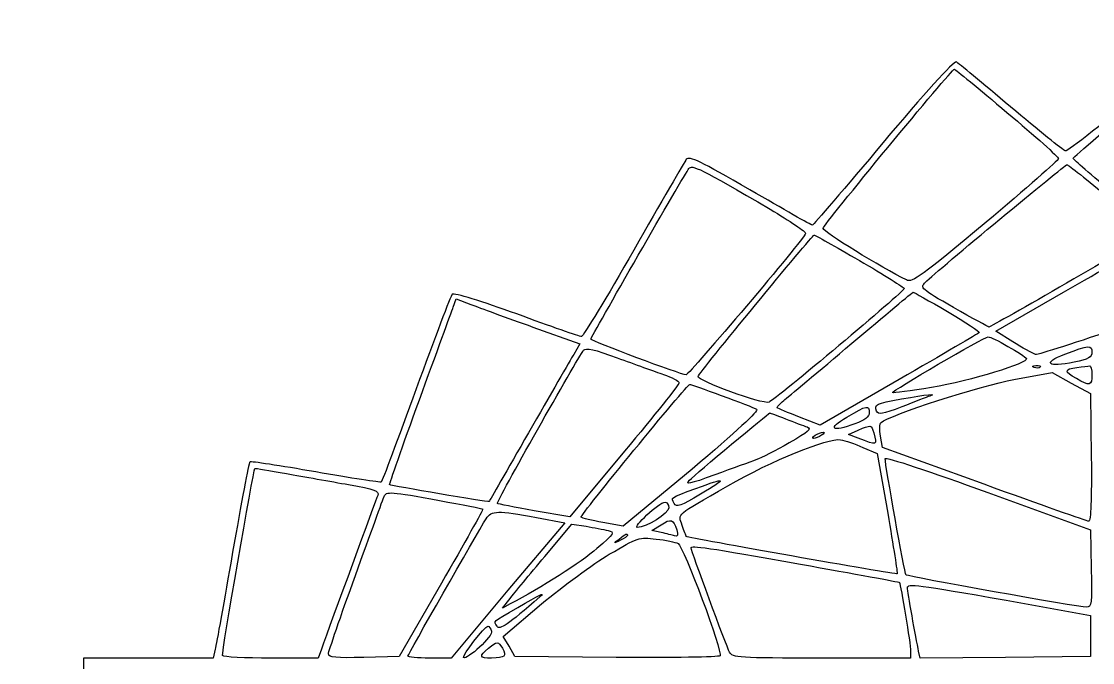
# Model space of a CAD drawing. Extents: x 10 to 239, y 73 to 305.
# Drawn here: x 26.4 to 121.4, y 247.3 to 304.2 of the extents above; entities that cross this region are included whole.
import ezdxf

# ---------------------------------------------------------------- set-up
doc = ezdxf.new("R2010")
doc.units = 0
doc.layers.get('0').update_dxf_attribs({"linetype": 'CONTINUOUS'})

msp = doc.modelspace()

# ---------------------------------------------------------------- linework, layer by layer
at = {"color": 7}
for points in [[(113.820222, 296.093444), (113.820222, 296.093444)], [(92.822889, 287.513889), (92.822889, 287.513889)], [(100.725111, 282.970111), (100.725111, 282.970111)], [(64.685333, 278.821444), (64.967556, 279.583444), (66.265778, 279.075444)], [(114.328222, 275.773444), (112.832444, 276.704778), (118.843778, 280.176111)], [(108.542667, 278.454556), (108.542667, 278.454556)], [(71.769111, 277.071667), (75.917778, 275.575889), (75.381556, 274.644556)], [(71.769111, 277.071667), (71.769111, 277.071667)], [(113.904889, 275.350111), (113.904889, 275.350111)], [(121.355556, 274.842111), (121.355556, 274.842111)], [(83.340222, 272.866556), (83.340222, 272.866556)], [(114.441111, 272.415), (117.827778, 273.035889), (119.521111, 272.104556), (121.214444, 271.173222), (121.299111, 265.500556), (121.299111, 265.500556)], [(116.755333, 273.515667), (116.755333, 273.515667)], [(121.355556, 272.838333), (121.355556, 272.838333)], [(104.252889, 272.415), (97.253778, 268.379222), (95.419333, 269.084778)], [(88.476667, 271.003889), (88.476667, 271.003889)], [(106.962222, 270.947444), (106.962222, 270.947444)], [(94.177556, 268.943667), (94.177556, 268.943667)], [(101.6, 269.479889), (101.6, 269.479889)], [(97.366667, 267.476111), (97.366667, 267.476111)], [(100.612222, 267.222111), (99.765556, 267.532556), (100.612222, 267.927667)], [(101.995111, 267.701889), (101.995111, 267.701889)], [(111.788222, 263.129889), (102.785333, 266.403667), (102.587778, 267.391444)], [(101.035556, 266.403667), (102.305556, 265.867444), (103.236889, 260.561667)], [(101.035556, 266.403667), (101.035556, 266.403667)], [(79.897111, 266.065), (75.042889, 260.251222), (71.882, 260.787444)], [(85.880222, 264.484556), (79.784222, 259.404556), (77.978, 259.743222)], [(55.400222, 263.101667), (55.400222, 263.101667)], [(112.126889, 262.396111), (121.214444, 259.094111), (121.299111, 255.651), (121.299111, 255.651)], [(63.471778, 261.690556), (63.471778, 261.690556)], [(86.642222, 262.255), (86.642222, 262.255)], [(83.82, 261.041444), (83.82, 261.041444)], [(72.079556, 260.194778), (74.591333, 259.715), (69.539556, 253.731889), (64.516, 247.720556), (62.596889, 247.720556)], [(72.079556, 260.194778), (72.079556, 260.194778)], [(72.813333, 256.723444), (75.212222, 259.602111), (76.482222, 259.404556)], [(83.142667, 258.868333), (82.324222, 259.037667), (83.142667, 259.545667)], [(78.429556, 259.037667), (78.429556, 259.037667)], [(80.151111, 258.586111), (80.151111, 258.586111)], [(84.525556, 259.094111), (84.525556, 259.094111)], [(84.638444, 257.880556), (84.638444, 257.880556)], [(95.504, 256.046111), (95.504, 256.046111)], [(63.641111, 254.352778), (59.887556, 247.861667), (56.754889, 247.777)], [(69.737111, 252.518333), (69.059778, 252.151444), (69.737111, 252.998111)], [(72.39, 253.139222), (72.39, 253.139222)], [(113.735556, 252.857), (121.214444, 251.502333), (121.214444, 249.696111), (121.214444, 247.861667), (113.679111, 247.777), (106.115556, 247.720556), (105.974444, 248.341444)], [(113.735556, 252.857), (113.735556, 252.857)], [(79.163333, 247.777), (70.160444, 247.861667), (69.652444, 248.764778), (69.116222, 249.639667), (72.531111, 252.518333)], [(68.100222, 250.119444), (68.100222, 250.119444)], [(43.575111, 248.510778), (43.405778, 247.720556), (37.648444, 247.720556), (31.891111, 247.720556), (31.834667, 239.197444), (31.75, 230.674333), (26.387778, 229.714778)], [(53.001333, 248.510778), (52.719111, 247.720556), (48.542222, 247.720556)], [(69.059778, 248.595444), (69.059778, 248.595444)], [(105.268889, 248.341444), (105.268889, 247.720556), (97.366667, 247.720556)]]:
    msp.add_lwpolyline(points, dxfattribs=at)
for points in [[(119.690444, 292.029444), (119.690444, 292.255222), (134.083778, 304.165), (134.337778, 304.165)], [(109.304667, 300.580778), (109.135333, 300.693667), (106.397778, 297.673889), (102.841778, 293.440556)], [(114.130667, 296.601444), (111.647111, 298.689889), (109.474, 300.496111), (109.304667, 300.580778)], [(97.507778, 285.820556), (97.507778, 286.102778), (108.909556, 299.931667), (109.163556, 299.931667)], [(109.163556, 299.931667), (109.22, 299.931667), (111.308444, 298.210111), (113.820222, 296.093444)], [(126.774222, 298.774556), (122.682, 295.359667), (119.182444, 292.622111), (118.984889, 292.678556)], [(118.984889, 292.678556), (118.787333, 292.763222), (116.614222, 294.513), (114.130667, 296.601444)], [(113.820222, 296.093444), (116.332, 293.976778), (118.392222, 292.142333), (118.392222, 292.001222)], [(102.841778, 293.440556), (99.483333, 289.404778), (96.632889, 286.102778), (96.548222, 286.102778)], [(85.372222, 291.944778), (85.231111, 291.719), (83.114444, 288.106556), (80.715556, 283.901444)], [(91.016667, 289.235444), (86.642222, 291.775444), (85.626222, 292.255222), (85.372222, 291.944778)], [(118.392222, 292.001222), (118.392222, 291.888333), (115.485333, 289.320111), (111.957556, 286.356778)], [(123.359333, 288.840333), (121.327333, 290.505444), (119.690444, 291.944778), (119.690444, 292.029444)], [(76.905556, 275.999222), (76.905556, 276.168556), (85.202889, 290.618333), (85.598, 291.126333)], [(85.598, 291.126333), (85.880222, 291.493222), (86.529333, 291.182778), (92.822889, 287.513889)], [(106.595333, 281.051), (107.639556, 282.067), (118.956667, 291.465), (119.154222, 291.465)], [(119.154222, 291.465), (119.238889, 291.465), (120.960444, 290.110333), (122.907778, 288.473444)], [(96.548222, 286.102778), (96.463556, 286.102778), (93.98, 287.513889), (91.016667, 289.235444)], [(92.822889, 287.513889), (94.572667, 286.469667), (95.983778, 285.510111), (95.955556, 285.369)], [(111.957556, 286.356778), (106.172, 281.530778), (105.438222, 280.994556), (104.902, 281.248556)], [(95.955556, 285.369), (95.814444, 284.889222), (85.654444, 272.866556), (85.344, 272.838333)], [(86.416444, 272.697222), (86.472889, 272.951222), (96.491778, 285.171444), (96.717556, 285.227889)], [(96.717556, 285.227889), (96.745778, 285.256111), (98.552, 284.211889), (100.725111, 282.970111)], [(104.902, 281.248556), (102.700667, 282.321), (97.507778, 285.510111), (97.507778, 285.820556)], [(126.096889, 285.115), (125.73, 284.776333), (112.437333, 277.071667), (112.211556, 277.071667)], [(118.843778, 280.176111), (122.174, 282.067), (125.391333, 283.929667), (126.012222, 284.296556)], [(80.715556, 283.901444), (78.316667, 279.696333), (76.228222, 276.253222), (76.058889, 276.225)], [(100.725111, 282.970111), (102.926444, 281.700111), (104.704444, 280.571222), (104.704444, 280.486556)], [(104.704444, 280.486556), (104.704444, 280.232556), (93.246222, 270.608778), (92.71, 270.411222)], [(109.078889, 278.793222), (106.172, 280.486556), (106.087333, 280.543), (106.595333, 281.051)], [(64.600667, 279.978556), (64.487778, 279.865667), (63.048444, 276.083889), (61.411556, 271.596556)], [(70.329778, 278.228778), (67.31, 279.329444), (64.741778, 280.119667), (64.600667, 279.978556)], [(100.047778, 275.632333), (103.011111, 278.115889), (105.438222, 280.147889), (105.494667, 280.176111)], [(105.494667, 280.176111), (105.522889, 280.176111), (106.905778, 279.385889), (108.542667, 278.454556)], [(132.277556, 280.147889), (130.894667, 279.385889), (116.755333, 274.531667), (116.360222, 274.644556)], [(61.693778, 270.608778), (63.189556, 274.701), (64.544222, 278.398111), (64.685333, 278.821444)], [(66.265778, 279.075444), (66.999556, 278.793222), (69.454889, 277.890111), (71.769111, 277.071667)], [(108.542667, 278.454556), (110.151333, 277.495), (111.449556, 276.648333), (111.364889, 276.591889)], [(112.211556, 277.071667), (112.155111, 277.071667), (110.744, 277.861889), (109.078889, 278.793222)], [(76.058889, 276.225), (75.917778, 276.225), (73.349556, 277.128111), (70.329778, 278.228778)], [(111.364889, 276.591889), (111.308444, 276.507222), (108.091111, 274.644556), (104.252889, 272.415)], [(85.344, 272.838333), (84.948889, 272.838333), (76.905556, 275.829889), (76.905556, 275.999222)], [(94.008222, 270.552333), (94.375111, 270.862778), (97.112667, 273.120556), (100.047778, 275.632333)], [(103.660222, 271.257889), (103.519111, 271.370778), (111.788222, 276.196778), (112.155111, 276.196778)], [(112.155111, 276.196778), (112.296222, 276.225), (113.086444, 275.829889), (113.904889, 275.350111)], [(116.360222, 274.644556), (116.078, 274.757444), (115.174889, 275.237222), (114.328222, 275.773444)], [(68.608222, 261.436556), (68.495333, 261.521222), (75.663778, 274.221222), (76.256444, 275.011444)], [(75.381556, 274.644556), (75.071111, 274.136556), (73.293111, 271.032111), (71.374, 267.701889)], [(76.256444, 275.011444), (76.454, 275.265444), (77.216, 275.096111), (79.248, 274.334111)], [(113.904889, 275.350111), (114.723333, 274.898556), (115.485333, 274.390556), (115.541778, 274.277667)], [(119.775111, 273.967222), (117.404444, 273.459222), (116.896444, 273.882556), (118.956667, 274.672778)], [(118.956667, 274.672778), (121.101556, 275.491222), (121.355556, 275.491222), (121.355556, 274.842111)], [(121.355556, 274.842111), (121.355556, 274.390556), (121.045111, 274.221222), (119.775111, 273.967222)], [(79.248, 274.334111), (80.743778, 273.797889), (82.606444, 273.120556), (83.340222, 272.866556)], [(115.541778, 274.277667), (115.795778, 273.882556), (110.574667, 272.302111), (107.131556, 271.709444)], [(116.388444, 273.656778), (116.698889, 273.685), (116.868222, 273.600333), (116.755333, 273.515667)], [(83.340222, 272.866556), (84.102222, 272.612556), (84.723111, 272.273889), (84.723111, 272.132778)], [(116.219111, 273.487444), (115.993333, 273.572111), (116.078, 273.656778), (116.388444, 273.656778)], [(116.755333, 273.515667), (116.670667, 273.431), (116.416667, 273.402778), (116.219111, 273.487444)], [(119.972667, 272.499667), (118.872, 273.120556), (118.872, 273.346333), (120.029111, 273.487444)], [(121.355556, 272.838333), (121.355556, 271.850556), (121.158, 271.822333), (119.972667, 272.499667)], [(120.029111, 273.487444), (120.508889, 273.543889), (121.016889, 273.628556), (121.158, 273.628556)], [(121.158, 273.628556), (121.270889, 273.656778), (121.355556, 273.318111), (121.355556, 272.838333)], [(76.030667, 260.223), (75.917778, 260.335889), (85.456889, 271.991667), (85.682667, 271.991667)], [(84.723111, 272.132778), (84.723111, 271.963444), (82.55, 269.254111), (79.897111, 266.065)], [(85.682667, 271.991667), (85.710889, 271.991667), (86.980889, 271.540111), (88.476667, 271.003889)], [(92.71, 270.411222), (92.117333, 270.185444), (86.331778, 272.302111), (86.416444, 272.697222)], [(102.644222, 268.605), (103.349778, 269.254111), (111.477778, 271.878778), (114.441111, 272.415)], [(61.411556, 271.596556), (59.774667, 267.109222), (58.391778, 263.383889), (58.307111, 263.327444)], [(88.476667, 271.003889), (90.000667, 270.439444), (91.411778, 269.903222), (91.609333, 269.790333)], [(107.131556, 271.709444), (105.268889, 271.399), (103.716667, 271.201444), (103.660222, 271.257889)], [(104.450444, 270.693444), (106.764667, 271.116778), (107.696, 271.201444), (106.962222, 270.947444)], [(106.962222, 270.947444), (106.736444, 270.862778), (105.607556, 270.439444), (104.478667, 269.987889)], [(59.040889, 263.101667), (59.012667, 263.129889), (60.198, 266.516556), (61.693778, 270.608778)], [(93.443778, 269.903222), (93.387333, 269.959667), (93.641333, 270.241889), (94.008222, 270.552333)], [(95.419333, 269.084778), (94.403333, 269.479889), (93.500222, 269.846778), (93.443778, 269.903222)], [(99.624444, 269.084778), (101.430667, 270.157222), (101.6, 270.185444), (101.6, 269.479889)], [(102.249111, 269.621), (102.023333, 270.213667), (102.164444, 270.270111), (104.450444, 270.693444)], [(104.478667, 269.987889), (102.757111, 269.338778), (102.390222, 269.282333), (102.249111, 269.621)], [(85.654444, 263.496778), (86.218889, 264.061222), (92.653556, 269.423444), (92.766444, 269.451667)], [(91.609333, 269.790333), (91.835111, 269.649222), (89.831333, 267.814778), (85.880222, 264.484556)], [(92.766444, 269.451667), (92.794667, 269.451667), (93.443778, 269.225889), (94.177556, 268.943667)], [(94.177556, 268.943667), (94.911333, 268.633222), (95.786222, 268.322778), (96.096667, 268.209889)], [(100.33, 268.492111), (98.269778, 267.701889), (97.846444, 268.068778), (99.624444, 269.084778)], [(101.6, 269.479889), (101.6, 269.113), (101.204889, 268.802556), (100.33, 268.492111)], [(96.096667, 268.209889), (96.52, 268.040556), (96.237778, 267.786556), (94.488, 266.798778)], [(100.612222, 267.927667), (101.741111, 268.435667), (101.797556, 268.407444), (101.995111, 267.701889)], [(102.587778, 267.391444), (102.503111, 267.955889), (102.503111, 268.492111), (102.644222, 268.605)], [(71.374, 267.701889), (69.483111, 264.399889), (67.902667, 261.662333), (67.874444, 261.605889)], [(89.041111, 262.988778), (92.992222, 265.246556), (97.931111, 267.250333), (99.06, 267.081)], [(96.661111, 267.193889), (96.52, 267.193889), (96.576444, 267.335), (96.802222, 267.476111)], [(97.366667, 267.476111), (97.140889, 267.335), (96.830444, 267.193889), (96.661111, 267.193889)], [(96.802222, 267.476111), (97.028, 267.617222), (97.366667, 267.758333), (97.507778, 267.758333)], [(97.507778, 267.758333), (97.677111, 267.758333), (97.592444, 267.617222), (97.366667, 267.476111)], [(99.06, 267.081), (99.455111, 266.996333), (100.33, 266.714111), (101.035556, 266.403667)], [(101.995111, 267.701889), (102.305556, 266.516556), (102.362, 266.544778), (100.612222, 267.222111)], [(94.488, 266.798778), (93.330889, 266.121444), (92.004444, 265.444111), (91.552889, 265.303)], [(52.493333, 264.230556), (49.332444, 264.766778), (46.707778, 265.190111), (46.651333, 265.105444)], [(91.552889, 265.303), (91.101333, 265.133667), (89.464444, 264.541), (87.912222, 263.976556)], [(103.011111, 265.415889), (103.011111, 265.585222), (107.103333, 264.230556), (112.126889, 262.396111)], [(104.873778, 255.086556), (104.732667, 255.199444), (103.011111, 264.879667), (103.011111, 265.415889)], [(121.299111, 265.500556), (121.327333, 261.888111), (121.270889, 259.856111), (121.073333, 259.856111)], [(44.224222, 247.946333), (44.139556, 248.087444), (46.961778, 264.371667), (47.102889, 264.541)], [(46.651333, 265.105444), (46.566667, 265.049), (45.889333, 261.464778), (45.127333, 257.118556)], [(47.102889, 264.541), (47.131111, 264.569222), (48.372889, 264.343444), (49.896889, 264.089444)], [(58.307111, 263.327444), (58.250667, 263.271), (55.626, 263.666111), (52.493333, 264.230556)], [(49.896889, 264.089444), (51.392667, 263.807222), (53.876222, 263.383889), (55.400222, 263.101667)], [(87.912222, 263.976556), (85.626222, 263.129889), (85.202889, 263.045222), (85.654444, 263.496778)], [(86.218889, 262.763), (88.984667, 263.779), (89.069333, 263.694333), (86.642222, 262.255)], [(55.400222, 263.101667), (57.770889, 262.706556), (58.137778, 262.537222), (57.996667, 262.142111)], [(58.561111, 262.057444), (58.730444, 262.509), (59.125556, 262.509), (63.471778, 261.690556)], [(67.874444, 261.605889), (67.789778, 261.521222), (59.210222, 262.988778), (59.040889, 263.101667)], [(84.299778, 261.436556), (83.989333, 261.972778), (83.848222, 261.888111), (86.218889, 262.763)], [(85.005333, 259.489222), (84.638444, 260.561667), (84.356222, 260.307667), (89.041111, 262.988778)], [(121.073333, 259.856111), (120.932222, 259.856111), (116.755333, 261.323667), (111.788222, 263.129889)], [(57.996667, 262.142111), (57.827333, 261.747), (53.848, 250.853222), (53.001333, 248.510778)], [(56.021111, 255.058333), (57.347556, 258.699), (58.476444, 261.859889), (58.561111, 262.057444)], [(63.471778, 261.690556), (65.532, 261.323667), (67.281778, 260.985), (67.31, 260.928556)], [(71.882, 260.787444), (70.132222, 261.097889), (68.664667, 261.380111), (68.608222, 261.436556)], [(81.026, 259.291667), (80.546222, 259.291667), (82.973333, 261.521222), (83.481333, 261.549444)], [(83.481333, 261.549444), (83.650667, 261.549444), (83.82, 261.323667), (83.82, 261.041444)], [(86.642222, 262.255), (84.864222, 261.210778), (84.497333, 261.069667), (84.299778, 261.436556)], [(67.31, 260.928556), (67.366444, 260.872111), (65.701333, 257.937), (63.641111, 254.352778)], [(67.620444, 260.081889), (68.100222, 260.815667), (68.636444, 260.843889), (72.079556, 260.194778)], [(83.82, 261.041444), (83.82, 260.561667), (81.816222, 259.291667), (81.026, 259.291667)], [(103.236889, 260.561667), (103.744889, 257.626556), (104.111778, 255.227667), (104.083556, 255.199444)], [(60.677778, 247.889889), (60.677778, 248.031), (66.689111, 258.586111), (67.620444, 260.081889)], [(77.978, 259.743222), (76.990222, 259.912556), (76.115333, 260.138333), (76.030667, 260.223)], [(83.142667, 259.545667), (84.017556, 260.110111), (84.215111, 260.053667), (84.525556, 259.094111)], [(85.372222, 258.501444), (85.344, 258.557889), (85.174667, 258.981222), (85.005333, 259.489222)], [(76.482222, 259.404556), (77.159556, 259.291667), (78.034444, 259.122333), (78.429556, 259.037667)], [(78.429556, 259.037667), (79.050444, 258.868333), (79.022222, 258.783667), (77.441778, 257.429)], [(78.542444, 256.921), (81.054222, 258.416778), (81.195333, 258.473222), (82.691111, 258.275667)], [(79.417333, 258.275667), (80.01, 258.755444), (80.151111, 258.811889), (80.151111, 258.586111)], [(80.151111, 258.586111), (80.151111, 258.529667), (79.868889, 258.332111), (79.530222, 258.162778)], [(84.328, 258.557889), (84.130444, 258.614333), (83.594222, 258.755444), (83.142667, 258.868333)], [(84.525556, 259.094111), (84.638444, 258.614333), (84.610222, 258.473222), (84.328, 258.557889)], [(104.083556, 255.199444), (103.970667, 255.114778), (85.456889, 258.388556), (85.372222, 258.501444)], [(79.530222, 258.162778), (78.909333, 257.852333), (78.909333, 257.880556), (79.417333, 258.275667)], [(82.691111, 258.275667), (83.537778, 258.191), (84.412667, 257.993444), (84.638444, 257.880556)], [(84.638444, 257.880556), (85.146444, 257.626556), (88.617778, 248.228556), (88.363778, 247.918111)], [(85.795556, 257.485444), (85.795556, 257.739444), (87.150222, 257.541889), (95.504, 256.046111)], [(45.127333, 257.118556), (44.365333, 252.800556), (43.688, 248.934111), (43.575111, 248.510778)], [(77.441778, 257.429), (76.030667, 256.215444), (72.502889, 253.957667), (69.737111, 252.518333)], [(69.737111, 252.998111), (70.104, 253.477889), (71.486889, 255.143), (72.813333, 256.723444)], [(72.531111, 252.518333), (74.422, 254.098778), (77.103111, 256.074333), (78.542444, 256.921)], [(89.210444, 248.256778), (88.928222, 248.736556), (85.795556, 257.259667), (85.795556, 257.485444)], [(95.504, 256.046111), (100.301778, 255.199444), (104.252889, 254.465667), (104.281111, 254.437444)], [(121.299111, 255.651), (121.355556, 252.546556), (121.327333, 252.236111), (120.875778, 252.236111)], [(53.622222, 248.087444), (53.622222, 248.285), (54.694667, 251.417667), (56.021111, 255.058333)], [(120.875778, 252.236111), (120.198444, 252.236111), (105.014889, 254.945444), (104.873778, 255.086556)], [(104.281111, 254.437444), (104.394, 254.239889), (105.268889, 248.905889), (105.268889, 248.341444)], [(104.986667, 253.957667), (104.986667, 254.352778), (105.833333, 254.239889), (113.735556, 252.857)], [(105.974444, 248.341444), (105.748667, 249.442111), (104.986667, 253.703667), (104.986667, 253.957667)], [(72.39, 253.139222), (69.511333, 250.655667), (68.805778, 250.175889), (68.58, 250.542778)], [(70.414444, 252.207889), (72.305333, 253.336778), (72.926222, 253.619), (72.39, 253.139222)], [(68.58, 250.542778), (68.269556, 251.022556), (68.072, 250.853222), (70.414444, 252.207889)], [(65.616667, 247.777), (65.447333, 247.946333), (67.507556, 250.542778), (67.761556, 250.542778)], [(68.100222, 250.119444), (68.269556, 249.724333), (65.898889, 247.494778), (65.616667, 247.777)], [(67.761556, 250.542778), (67.874444, 250.542778), (68.015556, 250.345222), (68.100222, 250.119444)], [(67.818, 248.595444), (68.608222, 249.244556), (68.664667, 249.244556), (69.059778, 248.595444)], [(56.754889, 247.777), (54.299556, 247.720556), (53.622222, 247.777), (53.622222, 248.087444)], [(68.100222, 247.720556), (66.999556, 247.720556), (66.943111, 247.861667), (67.818, 248.595444)], [(69.059778, 248.595444), (69.483111, 247.918111), (69.285556, 247.720556), (68.100222, 247.720556)], [(97.366667, 247.720556), (89.972444, 247.720556), (89.464444, 247.748778), (89.210444, 248.256778)], [(48.542222, 247.720556), (46.228, 247.720556), (44.280667, 247.805222), (44.224222, 247.946333)], [(62.596889, 247.720556), (61.524444, 247.720556), (60.677778, 247.805222), (60.677778, 247.889889)], [(88.363778, 247.918111), (88.250889, 247.805222), (84.102222, 247.748778), (79.163333, 247.777)]]:
    msp.add_open_spline(points, degree=3, dxfattribs=at)

doc.saveas('drawing.dxf')
